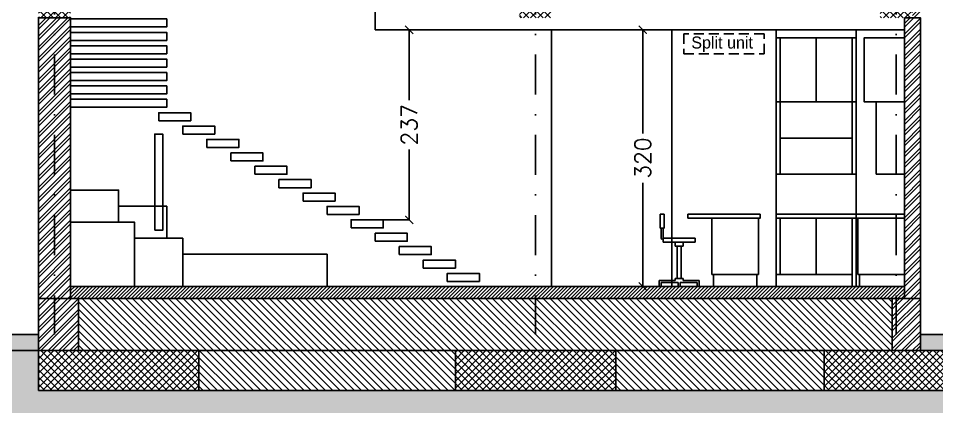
# Model space of a CAD drawing. Header units: millimetres. Extents: x 118878 to 201916, y 10986 to 20993.
# Drawn here: x 195921 to 197066, y 12793 to 13277 of the extents above; entities that cross this region are included whole.
import ezdxf

# ---------------------------------------------------------------- set-up
doc = ezdxf.new("R2010")
doc.units = ezdxf.units.MM
doc.header["$LTSCALE"] = 100
doc.linetypes.add('DASHDOT', pattern=[1, 0.5, -0.25, 0, -0.25])
doc.linetypes.add('HIDDEN2', pattern=[0.1875, 0.125, -0.0625])
for name, color, linetype in [('0-hatch', 253, 'Continuous'), ('1', 1, 'Continuous'), ('2', 2, 'Continuous'), ('3', 3, 'Continuous'), ('4', 4, 'Continuous'), ('7', 7, 'Continuous'), ('AX', 1, 'Continuous'), ('furniture faz2', 181, 'Continuous')]:
    doc.layers.add(name, color=color, linetype=linetype)
doc.styles.add('1', font='romans.shx')
doc.styles.add('SHEET', font='andlso.ttf')
doc.dimstyles.new('100', dxfattribs={"dimtxt": 20, "dimasz": 10, "dimexe": 0, "dimexo": 0, "dimgap": 5, "dimtad": 0, "dimdec": 0, "dimzin": 0, "dimdsep": 46, "dimtxsty": '1', "dimblk": 'ARCHTICK', "dimcen": 0, "dimclrd": 8, "dimclre": 8, "dimclrt": 2, "dimadec": 0, "dimazin": 0, "dimtfac": 1, "dimtdec": 0, "dimtofl": 0, "dimtmove": 2, "dimatfit": 3, "dimldrblk": 'ARCHTICK', "dimfxl": 1, "dimtolj": 1, "dimtzin": 0, "dimarcsym": 0})

# ---------------------------------------------------------------- blocks, each defined once
blk = doc.blocks.new('MMM-01')
at = {"layer": 'furniture faz2'}
for p, q in [((-43.7, 90), (-48.8, 90)), ((-48.8, 90), (-48.8, 72.5)), ((-43.7, 90), (-43.7, 72.5)), ((-43.7, 72.5), (-48.8, 72.5)), ((-47.5, 60), (-47.5, 72.5)), ((-45, 60), (-45, 72.5)), ((-45, 55), (-45, 60)), ((-5, 60), (-45, 60)), ((-5, 55), (-5, 60)), ((-5, 55), (-45, 55)), ((-30, 50), (-30, 55)), ((-20, 50), (-30, 50)), ((-27.5, 50), (-27.5, 10)), ((-22.5, 50), (-22.5, 10)), ((-20, 50), (-20, 55)), ((-30, 7.5), (-50, 7.5)), ((-50, 0), (-50, 7.5)), ((-47.5, 0), (-47.5, 5)), ((-26.3, 5), (-47.5, 5)), ((-30, 10), (-30, 7.5)), ((-20, 10), (-30, 10)), ((-26.3, 0), (-26.3, 5)), ((-23.8, 0), (-23.8, 5)), ((-2.5, 5), (-23.8, 5)), ((-20, 10), (-20, 7.5)), ((0, 7.5), (-20, 7.5)), ((-2.5, 0), (-2.5, 5)), ((0, 0), (0, 7.5))]:
    blk.add_line(p, q, dxfattribs=at)
blk.add_arc((-46.3, 60), 1.25, 180.66, 359.34, dxfattribs=at)
blk = doc.blocks.new('ax-elev-02')
at = {"layer": 'AX', "color": 8, "linetype": 'DASHDOT'}
for p, q in [((0, 0), (0, -1250)), ((600, 0), (600, -1250)), ((1050, 0), (1050, -1250))]:
    blk.add_line(p, q, dxfattribs=at)
blk = doc.blocks.new('_ArchTick')
at = {"color": 0, "linetype": 'ByBlock', "const_width": 0.15}
blk.add_lwpolyline([(-0.5, -0.5), (0.5, 0.5)], dxfattribs=at)
blk = doc.blocks.new('*D125')
at = {"layer": '3', "color": 8, "lineweight": -2, "transparency": 16777216}
for p, q in [((196366, 13263), (196408.5, 13263)), ((196408.5, 13263), (196408.5, 13175.2)), ((196408.5, 13026), (196408.5, 13113.8)), ((196356, 13026), (196408.5, 13026))]:
    blk.add_line(p, q, dxfattribs=at)
at = {"layer": 'Defpoints', "color": 0, "transparency": 16777216}
for p in [(196366, 13263), (196356, 13026), (196408.5, 13026)]:
    blk.add_point(p, dxfattribs=at)
at = {"layer": '3', "color": 8, "lineweight": -2, "transparency": 16777216, "xscale": 10, "yscale": 10, "zscale": 10}
for p, rotation in [((196408.5, 13263), 90), ((196408.5, 13026), 270)]:
    blk.add_blockref('_ArchTick', p, dxfattribs=dict(at, rotation=rotation))
at = {"layer": '3', "color": 2, "transparency": 16777216, "insert": (196408.5, 13144.5), "char_height": 20, "attachment_point": 5, "rotation": 90, "style": '1'}
blk.add_mtext('\\A1;237', dxfattribs=at)
blk = doc.blocks.new('*D127')
at = {"layer": '3', "color": 8, "lineweight": -2, "transparency": 16777216}
for p, q in [((196736, 13263), (196699.7, 13263)), ((196699.7, 13263), (196699.7, 13133.7)), ((196699.7, 12943), (196699.7, 13072.3)), ((196736, 12943), (196699.7, 12943))]:
    blk.add_line(p, q, dxfattribs=at)
at = {"layer": 'Defpoints', "color": 0, "transparency": 16777216}
for p in [(196736, 13263), (196699.7, 12943), (196736, 12943)]:
    blk.add_point(p, dxfattribs=at)
at = {"layer": '3', "color": 8, "lineweight": -2, "transparency": 16777216, "xscale": 10, "yscale": 10, "zscale": 10}
for p, rotation in [((196699.7, 13263), 90), ((196699.7, 12943), 270)]:
    blk.add_blockref('_ArchTick', p, dxfattribs=dict(at, rotation=rotation))
at = {"layer": '3', "color": 2, "transparency": 16777216, "insert": (196699.7, 13103), "char_height": 20, "attachment_point": 5, "rotation": 90, "style": '1'}
blk.add_mtext('\\A1;320', dxfattribs=at)

msp = doc.modelspace()

# ---------------------------------------------------------------- hatches: boundary and pattern name
at = {"layer": '0-hatch'}
h = msp.add_hatch(dxfattribs=at)
h.set_pattern_fill('ANSI32', color=253)
h.set_pattern_definition([(45, (195963.693, 13582.469), (-6.73519, 6.73519), []), (45, (195968.183, 13582.469), (-6.73519, 6.73519), [])])
h.paths.add_polyline_path([(195986, 13658), (195946, 13658), (195946, 13328), (195986, 13328)])
h.paths.add_polyline_path([(196526, 13678), (196516, 13678), (196516, 13328), (196526, 13328)])
h.paths.add_polyline_path([(196906, 13658), (196896, 13658), (196896, 13328), (196906, 13328)])
h.paths.add_polyline_path([(197046, 13542.5), (197016, 13542.5), (197016, 13328), (197046, 13328)])
h.paths.add_polyline_path([(197046, 13328), (197036, 13328), (197036, 13278), (197046, 13278)])
h.paths.add_polyline_path([(197046, 13278), (197036, 13278), (197026, 13278), (197026, 12928), (197046, 12928)])
h.paths.add_polyline_path([(195986, 13278), (195946, 13278), (195946, 12928), (195986, 12928)])
h.paths.add_polyline_path([(195996, 12928), (195946, 12928), (195946, 12863), (195996, 12863)])
h.paths.add_polyline_path([(197046, 12928), (197011, 12928), (197011, 12863), (197046, 12863)])
h.paths.add_polyline_path([(197346, 13123), (197331, 13123), (197331, 12863), (197346, 12863)])
h.paths.add_polyline_path([(195976, 13842), (195946, 13842), (195946, 13708), (195976, 13708)])
h.paths.add_polyline_path([(196056, 13813), (196036, 13813), (196036, 13723), (196056, 13723)])
h.paths.add_polyline_path([(196116, 13768), (196116, 13778), (196056, 13778), (196056, 13733), (196086, 13733)])
h.paths.add_polyline_path([(196246, 13753), (196216, 13753), (196216, 13723), (196246, 13723)])
h.paths.add_polyline_path([(196436, 13753), (196406, 13753), (196406, 13723), (196436, 13723)])
h.paths.add_polyline_path([(196816, 13813), (196796, 13813), (196796, 13723), (196816, 13723)])
h.paths.add_polyline_path([(196906, 13842), (196876, 13842), (196876, 13708), (196906, 13708)])
h = msp.add_hatch(dxfattribs=at)
h.set_pattern_fill('ANSI37', color=253, scale=2)
h.set_pattern_definition([(45, (-2102.5, -400), (-4.49012806, 4.49012806), []), (135, (-2102.5, -400), (-4.49012806, -4.49012806), [])])
h.paths.add_polyline_path([(197346, 12863), (197306, 12863), (197306, 12813), (197346, 12813)])
h.paths.add_polyline_path([(197126, 12863), (196926, 12863), (196926, 12813), (197126, 12813)])
h.paths.add_polyline_path([(196666, 12863), (196466, 12863), (196466, 12813), (196666, 12813)])
h.paths.add_polyline_path([(196146, 12863), (195946, 12863), (195946, 12813), (196146, 12813)])
h.paths.add_polyline_path([(195946, 13278), (195986, 13278), (195986, 13328), (195946, 13328)])
h.paths.add_polyline_path([(196366, 13328), (197036, 13328), (197036, 13278), (196996, 13278), (196996, 13298), (196586, 13298), (196586, 13278), (196546, 13278), (196546, 13298), (196366, 13298)])
h.paths.add_polyline_path([(196906, 13708), (196906, 13658), (196866, 13658), (196866, 13678), (196586, 13678), (196586, 13658), (196546, 13658), (196546, 13678), (195986, 13678), (195986, 13658), (195946, 13658), (195946, 13708)])
h = msp.add_hatch(dxfattribs=at)
h.set_pattern_fill('ANSI31', color=253)
h.set_pattern_definition([(45, (-2102.5, -400), (-2.24506403, 2.24506403), [])])
h.paths.add_polyline_path([(197026, 12943), (195986, 12943), (195986, 12928), (197026, 12928)])
h.paths.add_polyline_path([(196896, 13343), (196526, 13343), (196526, 13328), (196896, 13328)])
h.paths.add_polyline_path([(196516, 13343), (196366, 13343), (196366, 13328), (196516, 13328)])
h = msp.add_hatch(dxfattribs=at)
h.set_pattern_fill('ANSI31', color=253, scale=2, angle=90)
h.set_pattern_definition([(135, (-2102.5, -400), (-4.49012806, -4.49012806), [])])
h.paths.add_polyline_path([(197011, 12928), (195996, 12928), (195996, 12863), (196146, 12863), (196466, 12863), (196666, 12863), (196926, 12863), (197011, 12863)])
h.paths.add_polyline_path([(196926, 12863), (196666, 12863), (196666, 12813), (196926, 12813)])
h.paths.add_polyline_path([(196466, 12863), (196146, 12863), (196146, 12813), (196466, 12813)])
h = msp.add_hatch(color=253, dxfattribs=at)
h.dxf.hatch_style = 1
h.paths.add_polyline_path([(195946, 12883), (194916, 12883), (194916, 12863), (195946, 12863)])
h.paths.add_polyline_path([(197346, 12883), (197916, 12883), (197916, 12863), (197346, 12863)])
h.paths.add_polyline_path([(197046, 12863), (197331, 12863), (197331, 12883), (197046, 12883)])
h = msp.add_hatch(dxfattribs=at)
h.set_pattern_fill('AR-PARQ1', color=253, scale=0.2, angle=45)
h.paths.add_polyline_path([(197916, 12863), (197346, 12863), (197346, 12813), (197306, 12813), (197306, 12863), (197126, 12863), (197126, 12813), (196926, 12813), (196666, 12813), (196466, 12813), (196146, 12813), (195946, 12813), (195946, 12863), (195467.4, 12863), (195467.4, 12862.6), (195482.7, 12842.3), (195451.9, 12842.3), (195467.3, 12862.8), (195467.1, 12863), (195184.1, 12863), (194916, 12863), (194916, 12363), (197916, 12363)])
h.paths.add_polyline_path([(195482.7, 12792.3), (195451.9, 12792.3), (195467.3, 12812.8), (195467.1, 12813), (195467.4, 12813), (195467.4, 12812.6)], flags=16)
h.paths.add_polyline_path([(195161.1, 12825.3), (195161.1, 12850.7), (195143.1, 12850.7), (195143.1, 12825.3)], flags=24)
h.paths.add_polyline_path([(195313.9, 12824.9), (195187.7, 12824.9), (195187.7, 12868.2), (195313.9, 12868.2)], flags=9)
h.paths.add_polyline_path([(195352.4, 12768), (195236.5, 12768), (195236.5, 12811.3), (195352.4, 12811.3)], flags=24)
h.paths.add_polyline_path([(195375.1, 12758.1), (195491.1, 12758.1), (195491.1, 12794.8), (195375.1, 12794.8)], flags=24)
h.paths.add_polyline_path([(195375.1, 12803.1), (195491.1, 12803.1), (195491.1, 12839.8), (195375.1, 12839.8)], flags=24)

# ---------------------------------------------------------------- linework, layer by layer
at = {"layer": '1'}
for p, q in [((196966, 13253), (196866, 13253)), ((196871, 13173), (196871, 13253)), ((196916, 13173), (196916, 13253)), ((196961, 13173), (196961, 13253)), ((196966, 13173), (196866, 13173)), ((196871, 13083), (196871, 13173)), ((196961, 13083), (196961, 13173)), ((196961, 13128), (196871, 13128)), ((196966, 13083), (196866, 13083)), ((196966, 13033), (196866, 13033)), ((196966, 13028), (196866, 13028)), ((196871, 12958), (196871, 13028)), ((196916, 12958), (196916, 13028)), ((196961, 12943), (196961, 13028)), ((196961, 12958), (196866, 12958))]:
    msp.add_line(p, q, dxfattribs=at)
for points in [[(195986, 13063), (196046, 13063), (196046, 13023)], [(196046, 13043), (196106, 13043), (196106, 13003)], [(196126, 12983), (196306, 12983), (196306, 12943)]]:
    msp.add_lwpolyline(points, dxfattribs=at)
at = {"layer": '2'}
for p, q in [((196966, 12943), (196966, 13263)), ((195946, 12933), (195946, 12883)), ((196146, 12863), (196466, 12863)), ((196926, 12863), (196666, 12863)), ((196466, 12813), (196146, 12813)), ((196666, 12813), (196926, 12813))]:
    msp.add_line(p, q, dxfattribs=at)
for points in [[(195986, 13266.5), (196106, 13266.5), (196106, 13276.5), (195986, 13276.5)], [(195986, 13249.8), (196106, 13249.8), (196106, 13259.8), (195986, 13259.8)], [(195986, 13233.1), (196106, 13233.1), (196106, 13243.1), (195986, 13243.1)], [(195986, 13216.4), (196106, 13216.4), (196106, 13226.4), (195986, 13226.4)], [(195986, 13199.7), (196106, 13199.7), (196106, 13209.7), (195986, 13209.7)], [(195986, 13183), (196106, 13183), (196106, 13193), (195986, 13193)], [(195986, 13166.3), (196106, 13166.3), (196106, 13176.3), (195986, 13176.3)], [(196096, 13149.6), (196136, 13149.6), (196136, 13159.6), (196096, 13159.6)], [(196126, 13132.9), (196166, 13132.9), (196166, 13142.9), (196126, 13142.9)], [(196156, 13116.2), (196196, 13116.2), (196196, 13126.2), (196156, 13126.2)], [(196186, 13099.5), (196226, 13099.5), (196226, 13109.5), (196186, 13109.5)], [(196216, 13082.8), (196256, 13082.8), (196256, 13092.8), (196216, 13092.8)], [(196246, 13066.1), (196286, 13066.1), (196286, 13076.1), (196246, 13076.1)], [(196276, 13049.4), (196316, 13049.4), (196316, 13059.4), (196276, 13059.4)], [(196306, 13032.7), (196346, 13032.7), (196346, 13042.7), (196306, 13042.7)], [(196336, 13016), (196376, 13016), (196376, 13026), (196336, 13026)], [(196366, 12999.3), (196406, 12999.3), (196406, 13009.3), (196366, 13009.3)], [(196396, 12982.6), (196436, 12982.6), (196436, 12992.6), (196396, 12992.6)], [(196426, 12965.9), (196466, 12965.9), (196466, 12975.9), (196426, 12975.9)], [(196456, 12949.2), (196496, 12949.2), (196496, 12959.2), (196456, 12959.2)]]:
    msp.add_lwpolyline(points, close=True, dxfattribs=at)
msp.add_lwpolyline([(195986, 13023), (196066, 13023), (196066, 12943)], dxfattribs=at)
at = {"layer": '3'}
for p, q in [((196586, 13263), (196586, 12943)), ((196736, 13263), (196736, 12943)), ((196866, 13263), (196866, 12943))]:
    msp.add_line(p, q, dxfattribs=at)
for points in [[(196091, 13013), (196101, 13013), (196101, 13133), (196091, 13133)], [(195986, 12928), (197026, 12928), (197026, 12943), (195986, 12943)]]:
    msp.add_lwpolyline(points, close=True, dxfattribs=at)
msp.add_lwpolyline([(196066, 13003), (196126, 13003), (196126, 12943)], dxfattribs=at)
at = {"layer": '4'}
for p in [(196366, 13298), (197026, 13263)]:
    msp.add_line(p, (196366, 13263), dxfattribs=at)
for points in [[(197026, 13173), (196976, 13173), (196976, 13253), (197026, 13253)], [(196991, 13083), (197026, 13083), (197026, 13173), (196991, 13173)], [(196756, 13028), (196846, 13028), (196846, 13033), (196756, 13033)], [(196786, 12958), (196844, 12958), (196844, 13028), (196786, 13028)], [(196966, 13028), (197026, 13028), (197026, 13033), (196966, 13033)], [(196968, 12958), (197026, 12958), (197026, 13028), (196968, 13028)], [(196788, 12943), (196842, 12943), (196842, 12958), (196788, 12958)], [(196970, 12943), (197026, 12943), (197026, 12958), (196970, 12958)], [(195946, 12813), (196146, 12813), (196146, 12863), (195946, 12863)], [(196466, 12813), (196666, 12813), (196666, 12863), (196466, 12863)], [(196926, 12813), (197126, 12813), (197126, 12863), (196926, 12863)]]:
    msp.add_lwpolyline(points, close=True, dxfattribs=at)
at = {"layer": '7'}
for points in [[(195946, 12928), (195986, 12928), (195986, 13278), (195946, 13278)], [(197026, 13278), (197046, 13278), (197046, 12928), (197026, 12928)], [(195946, 12863), (195996, 12863), (195996, 12928), (195946, 12928)], [(197011, 12863), (197046, 12863), (197046, 12928), (197011, 12928)], [(195946, 12883), (194916, 12883), (194916, 12863), (195946, 12863)], [(197046, 12863), (197331, 12863), (197331, 12883), (197046, 12883)]]:
    msp.add_lwpolyline(points, close=True, dxfattribs=at)
at = {"layer": 'furniture faz2', "linetype": 'HIDDEN2'}
msp.add_lwpolyline([(196851, 13233), (196851, 13258), (196751, 13258), (196751, 13233)], close=True, dxfattribs=at)

# ---------------------------------------------------------------- block references
at = {"layer": '1'}
msp.add_blockref('MMM-01', (196770.2, 12943), dxfattribs=at)
at = {"layer": '3'}
msp.add_blockref('ax-elev-02', (195966, 14133), dxfattribs=at)

# ---------------------------------------------------------------- texts
at = {"layer": 'furniture faz2', "style": 'SHEET'}
msp.add_text('Split unit', height=15, dxfattribs=at).set_placement((196760.3, 13239.6))

# ---------------------------------------------------------------- dimensions: what is measured, and where the dimension line sits
at = {"layer": '3'}
for base, p1, p2, picture, middle in [((196408.5, 13026), (196366, 13263), (196356, 13026), '*D125', (196408.5, 13144.5)), ((196699.7, 12943), (196736, 13263), (196736, 12943), '*D127', (196699.7, 13103))]:
    dim = msp.add_linear_dim(base=base, p1=p1, p2=p2, angle=90, dimstyle='100', dxfattribs=at)
    dim.commit()
    dim.dimension.update_dxf_attribs({"geometry": picture, "text_midpoint": middle})

doc.saveas('drawing.dxf')
